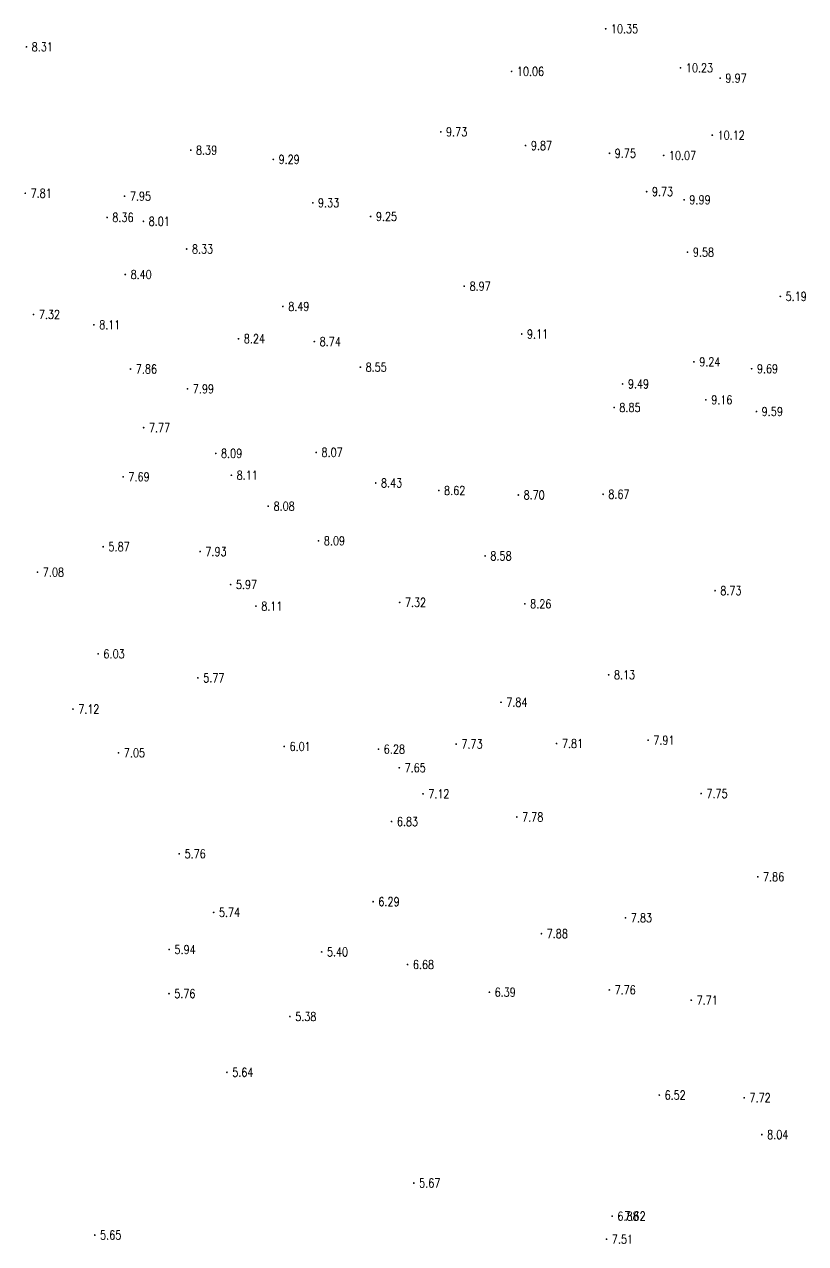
# Model space of a CAD drawing. Extents: x 476861 to 479475, y 2367369 to 2370541.
# Drawn here: x 477577.3 to 477665.9, y 2368346.3 to 2368484.6 of the extents above; entities that cross this region are included whole.
import ezdxf
from ezdxf.enums import TextEntityAlignment as Align

# ---------------------------------------------------------------- set-up
doc = ezdxf.new("R2010")
doc.units = 0
doc.header["$LTSCALE"] = 0.5
doc.layers.get('0').update_dxf_attribs({"linetype": 'CONTINUOUS'})
doc.layers.add('GCD', color=1, linetype='CONTINUOUS')
doc.styles.add('HZ', font='rs.shx', dxfattribs={"width": 0.8, "bigfont": 'hztxt.shx'})

# ---------------------------------------------------------------- blocks, each defined once
blk = doc.blocks.new('GC200')
at = {"linetype": 'Continuous', "const_width": 0.2, "flags": 128}
blk.add_lwpolyline([(-0.1, 0, 1), (0.1, 0, 1)], format="xyb", close=True, dxfattribs=at)

msp = doc.modelspace()

# ---------------------------------------------------------------- block references
at = {"layer": 'GCD', "linetype": 'Continuous'}
ref = msp.add_blockref('GC200', (477643.21, 2368484.125, 10.351), dxfattribs=dict(at, xscale=0.5, yscale=0.5, zscale=0.5))
ref.add_attrib('height', '10.35', dxfattribs={"linetype": 'Continuous', "height": 1, "style": 'HZ', "width": 0.8}).set_placement((477643.81, 2368484.125, 10.351), align=Align.MIDDLE_LEFT)
ref = msp.add_blockref('GC200', (477577.554, 2368482.074, 8.308), dxfattribs=dict(at, xscale=0.5, yscale=0.5, zscale=0.5))
ref.add_attrib('height', '8.31', dxfattribs={"linetype": 'Continuous', "height": 1, "style": 'HZ', "width": 0.8}).set_placement((477578.154, 2368482.074, 8.308), align=Align.MIDDLE_LEFT)
ref = msp.add_blockref('GC200', (477651.694, 2368479.692, 10.226), dxfattribs=dict(at, xscale=0.5, yscale=0.5, zscale=0.5))
ref.add_attrib('height', '10.23', dxfattribs={"linetype": 'Continuous', "height": 1, "style": 'HZ', "width": 0.8}).set_placement((477652.294, 2368479.692, 10.226), align=Align.MIDDLE_LEFT)
ref = msp.add_blockref('GC200', (477632.548, 2368479.294, 10.058), dxfattribs=dict(at, xscale=0.5, yscale=0.5, zscale=0.5))
ref.add_attrib('height', '10.06', dxfattribs={"linetype": 'Continuous', "height": 1, "style": 'HZ', "width": 0.8}).set_placement((477633.148, 2368479.294, 10.058), align=Align.MIDDLE_LEFT)
ref = msp.add_blockref('GC200', (477656.188, 2368478.528, 9.969), dxfattribs=dict(at, xscale=0.5, yscale=0.5, zscale=0.5))
ref.add_attrib('height', '9.97', dxfattribs={"linetype": 'Continuous', "height": 1, "style": 'HZ', "width": 0.8}).set_placement((477656.788, 2368478.528, 9.969), align=Align.MIDDLE_LEFT)
ref = msp.add_blockref('GC200', (477624.519, 2368472.432, 9.73), dxfattribs=dict(at, xscale=0.5, yscale=0.5, zscale=0.5))
ref.add_attrib('height', '9.73', dxfattribs={"linetype": 'Continuous', "height": 1, "style": 'HZ', "width": 0.8}).set_placement((477625.119, 2368472.432, 9.73), align=Align.MIDDLE_LEFT)
ref = msp.add_blockref('GC200', (477655.296, 2368472.059, 10.115), dxfattribs=dict(at, xscale=0.5, yscale=0.5, zscale=0.5))
ref.add_attrib('height', '10.12', dxfattribs={"linetype": 'Continuous', "height": 1, "style": 'HZ', "width": 0.8}).set_placement((477655.896, 2368472.059, 10.115), align=Align.MIDDLE_LEFT)
ref = msp.add_blockref('GC200', (477596.174, 2368470.359, 8.39), dxfattribs=dict(at, xscale=0.5, yscale=0.5, zscale=0.5))
ref.add_attrib('height', '8.39', dxfattribs={"linetype": 'Continuous', "height": 1, "style": 'HZ', "width": 0.8}).set_placement((477596.774, 2368470.359, 8.39), align=Align.MIDDLE_LEFT)
ref = msp.add_blockref('GC200', (477634.127, 2368470.877, 9.87), dxfattribs=dict(at, xscale=0.5, yscale=0.5, zscale=0.5))
ref.add_attrib('height', '9.87', dxfattribs={"linetype": 'Continuous', "height": 1, "style": 'HZ', "width": 0.8}).set_placement((477634.727, 2368470.877, 9.87), align=Align.MIDDLE_LEFT)
ref = msp.add_blockref('GC200', (477643.639, 2368470.001, 9.751), dxfattribs=dict(at, xscale=0.5, yscale=0.5, zscale=0.5))
ref.add_attrib('height', '9.75', dxfattribs={"linetype": 'Continuous', "height": 1, "style": 'HZ', "width": 0.8}).set_placement((477644.239, 2368470.001, 9.751), align=Align.MIDDLE_LEFT)
ref = msp.add_blockref('GC200', (477605.534, 2368469.312, 9.29), dxfattribs=dict(at, xscale=0.5, yscale=0.5, zscale=0.5))
ref.add_attrib('height', '9.29', dxfattribs={"linetype": 'Continuous', "height": 1, "style": 'HZ', "width": 0.8}).set_placement((477606.134, 2368469.312, 9.29), align=Align.MIDDLE_LEFT)
ref = msp.add_blockref('GC200', (477649.784, 2368469.762, 10.074), dxfattribs=dict(at, xscale=0.5, yscale=0.5, zscale=0.5))
ref.add_attrib('height', '10.07', dxfattribs={"linetype": 'Continuous', "height": 1, "style": 'HZ', "width": 0.8}).set_placement((477650.384, 2368469.762, 10.074), align=Align.MIDDLE_LEFT)
ref = msp.add_blockref('GC200', (477577.421, 2368465.469, 7.81), dxfattribs=dict(at, xscale=0.5, yscale=0.5, zscale=0.5))
ref.add_attrib('height', '7.81', dxfattribs={"linetype": 'Continuous', "height": 1, "style": 'HZ', "width": 0.8}).set_placement((477578.021, 2368465.469, 7.81), align=Align.MIDDLE_LEFT)
ref = msp.add_blockref('GC200', (477588.679, 2368465.138, 7.95), dxfattribs=dict(at, xscale=0.5, yscale=0.5, zscale=0.5))
ref.add_attrib('height', '7.95', dxfattribs={"linetype": 'Continuous', "height": 1, "style": 'HZ', "width": 0.8}).set_placement((477589.279, 2368465.138, 7.95), align=Align.MIDDLE_LEFT)
ref = msp.add_blockref('GC200', (477610.009, 2368464.385, 9.329), dxfattribs=dict(at, xscale=0.5, yscale=0.5, zscale=0.5))
ref.add_attrib('height', '9.33', dxfattribs={"linetype": 'Continuous', "height": 1, "style": 'HZ', "width": 0.8}).set_placement((477610.609, 2368464.385, 9.329), align=Align.MIDDLE_LEFT)
ref = msp.add_blockref('GC200', (477647.854, 2368465.654, 9.728), dxfattribs=dict(at, xscale=0.5, yscale=0.5, zscale=0.5))
ref.add_attrib('height', '9.73', dxfattribs={"linetype": 'Continuous', "height": 1, "style": 'HZ', "width": 0.8}).set_placement((477648.454, 2368465.654, 9.728), align=Align.MIDDLE_LEFT)
ref = msp.add_blockref('GC200', (477652.101, 2368464.736, 9.985), dxfattribs=dict(at, xscale=0.5, yscale=0.5, zscale=0.5))
ref.add_attrib('height', '9.99', dxfattribs={"linetype": 'Continuous', "height": 1, "style": 'HZ', "width": 0.8}).set_placement((477652.701, 2368464.736, 9.985), align=Align.MIDDLE_LEFT)
ref = msp.add_blockref('GC200', (477586.695, 2368462.734, 8.361), dxfattribs=dict(at, xscale=0.5, yscale=0.5, zscale=0.5))
ref.add_attrib('height', '8.36', dxfattribs={"linetype": 'Continuous', "height": 1, "style": 'HZ', "width": 0.8}).set_placement((477587.295, 2368462.734, 8.361), align=Align.MIDDLE_LEFT)
ref = msp.add_blockref('GC200', (477590.812, 2368462.288, 8.006), dxfattribs=dict(at, xscale=0.5, yscale=0.5, zscale=0.5))
ref.add_attrib('height', '8.01', dxfattribs={"linetype": 'Continuous', "height": 1, "style": 'HZ', "width": 0.8}).set_placement((477591.412, 2368462.288, 8.006), align=Align.MIDDLE_LEFT)
ref = msp.add_blockref('GC200', (477616.567, 2368462.835, 9.252), dxfattribs=dict(at, xscale=0.5, yscale=0.5, zscale=0.5))
ref.add_attrib('height', '9.25', dxfattribs={"linetype": 'Continuous', "height": 1, "style": 'HZ', "width": 0.8}).set_placement((477617.167, 2368462.835, 9.252), align=Align.MIDDLE_LEFT)
ref = msp.add_blockref('GC200', (477595.712, 2368459.148, 8.325), dxfattribs=dict(at, xscale=0.5, yscale=0.5, zscale=0.5))
ref.add_attrib('height', '8.33', dxfattribs={"linetype": 'Continuous', "height": 1, "style": 'HZ', "width": 0.8}).set_placement((477596.312, 2368459.148, 8.325), align=Align.MIDDLE_LEFT)
ref = msp.add_blockref('GC200', (477652.489, 2368458.787, 9.582), dxfattribs=dict(at, xscale=0.5, yscale=0.5, zscale=0.5))
ref.add_attrib('height', '9.58', dxfattribs={"linetype": 'Continuous', "height": 1, "style": 'HZ', "width": 0.8}).set_placement((477653.089, 2368458.787, 9.582), align=Align.MIDDLE_LEFT)
ref = msp.add_blockref('GC200', (477588.758, 2368456.257, 8.398), dxfattribs=dict(at, xscale=0.5, yscale=0.5, zscale=0.5))
ref.add_attrib('height', '8.40', dxfattribs={"linetype": 'Continuous', "height": 1, "style": 'HZ', "width": 0.8}).set_placement((477589.358, 2368456.257, 8.398), align=Align.MIDDLE_LEFT)
ref = msp.add_blockref('GC200', (477627.179, 2368454.926, 8.969), dxfattribs=dict(at, xscale=0.5, yscale=0.5, zscale=0.5))
ref.add_attrib('height', '8.97', dxfattribs={"linetype": 'Continuous', "height": 1, "style": 'HZ', "width": 0.8}).set_placement((477627.779, 2368454.926, 8.969), align=Align.MIDDLE_LEFT)
ref = msp.add_blockref('GC200', (477663.01, 2368453.778, 5.186), dxfattribs=dict(at, xscale=0.5, yscale=0.5, zscale=0.5))
ref.add_attrib('height', '5.19', dxfattribs={"linetype": 'Continuous', "height": 1, "style": 'HZ', "width": 0.8}).set_placement((477663.61, 2368453.778, 5.186), align=Align.MIDDLE_LEFT)
ref = msp.add_blockref('GC200', (477606.625, 2368452.634, 8.492), dxfattribs=dict(at, xscale=0.5, yscale=0.5, zscale=0.5))
ref.add_attrib('height', '8.49', dxfattribs={"linetype": 'Continuous', "height": 1, "style": 'HZ', "width": 0.8}).set_placement((477607.225, 2368452.634, 8.492), align=Align.MIDDLE_LEFT)
ref = msp.add_blockref('GC200', (477578.362, 2368451.722, 7.32), dxfattribs=dict(at, xscale=0.5, yscale=0.5, zscale=0.5))
ref.add_attrib('height', '7.32', dxfattribs={"linetype": 'Continuous', "height": 1, "style": 'HZ', "width": 0.8}).set_placement((477578.962, 2368451.722, 7.32), align=Align.MIDDLE_LEFT)
ref = msp.add_blockref('GC200', (477585.198, 2368450.558, 8.11), dxfattribs=dict(at, xscale=0.5, yscale=0.5, zscale=0.5))
ref.add_attrib('height', '8.11', dxfattribs={"linetype": 'Continuous', "height": 1, "style": 'HZ', "width": 0.8}).set_placement((477585.798, 2368450.558, 8.11), align=Align.MIDDLE_LEFT)
ref = msp.add_blockref('GC200', (477633.694, 2368449.508, 9.11), dxfattribs=dict(at, xscale=0.5, yscale=0.5, zscale=0.5))
ref.add_attrib('height', '9.11', dxfattribs={"linetype": 'Continuous', "height": 1, "style": 'HZ', "width": 0.8}).set_placement((477634.294, 2368449.508, 9.11), align=Align.MIDDLE_LEFT)
ref = msp.add_blockref('GC200', (477601.591, 2368448.975, 8.239), dxfattribs=dict(at, xscale=0.5, yscale=0.5, zscale=0.5))
ref.add_attrib('height', '8.24', dxfattribs={"linetype": 'Continuous', "height": 1, "style": 'HZ', "width": 0.8}).set_placement((477602.191, 2368448.975, 8.239), align=Align.MIDDLE_LEFT)
ref = msp.add_blockref('GC200', (477610.188, 2368448.645, 8.742), dxfattribs=dict(at, xscale=0.5, yscale=0.5, zscale=0.5))
ref.add_attrib('height', '8.74', dxfattribs={"linetype": 'Continuous', "height": 1, "style": 'HZ', "width": 0.8}).set_placement((477610.788, 2368448.645, 8.742), align=Align.MIDDLE_LEFT)
ref = msp.add_blockref('GC200', (477589.346, 2368445.538, 7.863), dxfattribs=dict(at, xscale=0.5, yscale=0.5, zscale=0.5))
ref.add_attrib('height', '7.86', dxfattribs={"linetype": 'Continuous', "height": 1, "style": 'HZ', "width": 0.8}).set_placement((477589.946, 2368445.538, 7.863), align=Align.MIDDLE_LEFT)
ref = msp.add_blockref('GC200', (477615.404, 2368445.75, 8.545), dxfattribs=dict(at, xscale=0.5, yscale=0.5, zscale=0.5))
ref.add_attrib('height', '8.55', dxfattribs={"linetype": 'Continuous', "height": 1, "style": 'HZ', "width": 0.8}).set_placement((477616.004, 2368445.75, 8.545), align=Align.MIDDLE_LEFT)
ref = msp.add_blockref('GC200', (477653.218, 2368446.348, 9.236), dxfattribs=dict(at, xscale=0.5, yscale=0.5, zscale=0.5))
ref.add_attrib('height', '9.24', dxfattribs={"linetype": 'Continuous', "height": 1, "style": 'HZ', "width": 0.8}).set_placement((477653.818, 2368446.348, 9.236), align=Align.MIDDLE_LEFT)
ref = msp.add_blockref('GC200', (477659.756, 2368445.569, 9.689), dxfattribs=dict(at, xscale=0.5, yscale=0.5, zscale=0.5))
ref.add_attrib('height', '9.69', dxfattribs={"linetype": 'Continuous', "height": 1, "style": 'HZ', "width": 0.8}).set_placement((477660.356, 2368445.569, 9.689), align=Align.MIDDLE_LEFT)
ref = msp.add_blockref('GC200', (477645.127, 2368443.842, 9.494), dxfattribs=dict(at, xscale=0.5, yscale=0.5, zscale=0.5))
ref.add_attrib('height', '9.49', dxfattribs={"linetype": 'Continuous', "height": 1, "style": 'HZ', "width": 0.8}).set_placement((477645.727, 2368443.842, 9.494), align=Align.MIDDLE_LEFT)
ref = msp.add_blockref('GC200', (477595.808, 2368443.287, 7.991), dxfattribs=dict(at, xscale=0.5, yscale=0.5, zscale=0.5))
ref.add_attrib('height', '7.99', dxfattribs={"linetype": 'Continuous', "height": 1, "style": 'HZ', "width": 0.8}).set_placement((477596.408, 2368443.287, 7.991), align=Align.MIDDLE_LEFT)
ref = msp.add_blockref('GC200', (477644.166, 2368441.175, 8.849), dxfattribs=dict(at, xscale=0.5, yscale=0.5, zscale=0.5))
ref.add_attrib('height', '8.85', dxfattribs={"linetype": 'Continuous', "height": 1, "style": 'HZ', "width": 0.8}).set_placement((477644.766, 2368441.175, 8.849), align=Align.MIDDLE_LEFT)
ref = msp.add_blockref('GC200', (477654.572, 2368442.045, 9.162), dxfattribs=dict(at, xscale=0.5, yscale=0.5, zscale=0.5))
ref.add_attrib('height', '9.16', dxfattribs={"linetype": 'Continuous', "height": 1, "style": 'HZ', "width": 0.8}).set_placement((477655.172, 2368442.045, 9.162), align=Align.MIDDLE_LEFT)
ref = msp.add_blockref('GC200', (477660.3, 2368440.714, 9.589), dxfattribs=dict(at, xscale=0.5, yscale=0.5, zscale=0.5))
ref.add_attrib('height', '9.59', dxfattribs={"linetype": 'Continuous', "height": 1, "style": 'HZ', "width": 0.8}).set_placement((477660.9, 2368440.714, 9.589), align=Align.MIDDLE_LEFT)
ref = msp.add_blockref('GC200', (477590.842, 2368438.884, 7.769), dxfattribs=dict(at, xscale=0.5, yscale=0.5, zscale=0.5))
ref.add_attrib('height', '7.77', dxfattribs={"linetype": 'Continuous', "height": 1, "style": 'HZ', "width": 0.8}).set_placement((477591.442, 2368438.884, 7.769), align=Align.MIDDLE_LEFT)
ref = msp.add_blockref('GC200', (477599.011, 2368435.97, 8.086), dxfattribs=dict(at, xscale=0.5, yscale=0.5, zscale=0.5))
ref.add_attrib('height', '8.09', dxfattribs={"linetype": 'Continuous', "height": 1, "style": 'HZ', "width": 0.8}).set_placement((477599.611, 2368435.97, 8.086), align=Align.MIDDLE_LEFT)
ref = msp.add_blockref('GC200', (477610.397, 2368436.083, 8.068), dxfattribs=dict(at, xscale=0.5, yscale=0.5, zscale=0.5))
ref.add_attrib('height', '8.07', dxfattribs={"linetype": 'Continuous', "height": 1, "style": 'HZ', "width": 0.8}).set_placement((477610.997, 2368436.083, 8.068), align=Align.MIDDLE_LEFT)
ref = msp.add_blockref('GC200', (477588.512, 2368433.309, 7.69), dxfattribs=dict(at, xscale=0.5, yscale=0.5, zscale=0.5))
ref.add_attrib('height', '7.69', dxfattribs={"linetype": 'Continuous', "height": 1, "style": 'HZ', "width": 0.8}).set_placement((477589.112, 2368433.309, 7.69), align=Align.MIDDLE_LEFT)
ref = msp.add_blockref('GC200', (477600.779, 2368433.491, 8.107), dxfattribs=dict(at, xscale=0.5, yscale=0.5, zscale=0.5))
ref.add_attrib('height', '8.11', dxfattribs={"linetype": 'Continuous', "height": 1, "style": 'HZ', "width": 0.8}).set_placement((477601.379, 2368433.491, 8.107), align=Align.MIDDLE_LEFT)
ref = msp.add_blockref('GC200', (477617.145, 2368432.61, 8.43), dxfattribs=dict(at, xscale=0.5, yscale=0.5, zscale=0.5))
ref.add_attrib('height', '8.43', dxfattribs={"linetype": 'Continuous', "height": 1, "style": 'HZ', "width": 0.8}).set_placement((477617.745, 2368432.61, 8.43), align=Align.MIDDLE_LEFT)
ref = msp.add_blockref('GC200', (477624.297, 2368431.753, 8.62), dxfattribs=dict(at, xscale=0.5, yscale=0.5, zscale=0.5))
ref.add_attrib('height', '8.62', dxfattribs={"linetype": 'Continuous', "height": 1, "style": 'HZ', "width": 0.8}).set_placement((477624.897, 2368431.753, 8.62), align=Align.MIDDLE_LEFT)
ref = msp.add_blockref('GC200', (477633.31, 2368431.249, 8.701), dxfattribs=dict(at, xscale=0.5, yscale=0.5, zscale=0.5))
ref.add_attrib('height', '8.70', dxfattribs={"linetype": 'Continuous', "height": 1, "style": 'HZ', "width": 0.8}).set_placement((477633.91, 2368431.249, 8.701), align=Align.MIDDLE_LEFT)
ref = msp.add_blockref('GC200', (477642.919, 2368431.33, 8.67), dxfattribs=dict(at, xscale=0.5, yscale=0.5, zscale=0.5))
ref.add_attrib('height', '8.67', dxfattribs={"linetype": 'Continuous', "height": 1, "style": 'HZ', "width": 0.8}).set_placement((477643.519, 2368431.33, 8.67), align=Align.MIDDLE_LEFT)
ref = msp.add_blockref('GC200', (477604.96, 2368429.975, 8.084), dxfattribs=dict(at, xscale=0.5, yscale=0.5, zscale=0.5))
ref.add_attrib('height', '8.08', dxfattribs={"linetype": 'Continuous', "height": 1, "style": 'HZ', "width": 0.8}).set_placement((477605.56, 2368429.975, 8.084), align=Align.MIDDLE_LEFT)
ref = msp.add_blockref('GC200', (477610.661, 2368426.05, 8.09), dxfattribs=dict(at, xscale=0.5, yscale=0.5, zscale=0.5))
ref.add_attrib('height', '8.09', dxfattribs={"linetype": 'Continuous', "height": 1, "style": 'HZ', "width": 0.8}).set_placement((477611.261, 2368426.05, 8.09), align=Align.MIDDLE_LEFT)
ref = msp.add_blockref('GC200', (477586.25, 2368425.388, 5.87), dxfattribs=dict(at, xscale=0.5, yscale=0.5, zscale=0.5))
ref.add_attrib('height', '5.87', dxfattribs={"linetype": 'Continuous', "height": 1, "style": 'HZ', "width": 0.8}).set_placement((477586.85, 2368425.388, 5.87), align=Align.MIDDLE_LEFT)
ref = msp.add_blockref('GC200', (477597.237, 2368424.831, 7.93), dxfattribs=dict(at, xscale=0.5, yscale=0.5, zscale=0.5))
ref.add_attrib('height', '7.93', dxfattribs={"linetype": 'Continuous', "height": 1, "style": 'HZ', "width": 0.8}).set_placement((477597.837, 2368424.831, 7.93), align=Align.MIDDLE_LEFT)
ref = msp.add_blockref('GC200', (477629.545, 2368424.335, 8.58), dxfattribs=dict(at, xscale=0.5, yscale=0.5, zscale=0.5))
ref.add_attrib('height', '8.58', dxfattribs={"linetype": 'Continuous', "height": 1, "style": 'HZ', "width": 0.8}).set_placement((477630.145, 2368424.335, 8.58), align=Align.MIDDLE_LEFT)
ref = msp.add_blockref('GC200', (477578.807, 2368422.496, 7.08), dxfattribs=dict(at, xscale=0.5, yscale=0.5, zscale=0.5))
ref.add_attrib('height', '7.08', dxfattribs={"linetype": 'Continuous', "height": 1, "style": 'HZ', "width": 0.8}).set_placement((477579.407, 2368422.496, 7.08), align=Align.MIDDLE_LEFT)
ref = msp.add_blockref('GC200', (477600.7, 2368421.09, 5.968), dxfattribs=dict(at, xscale=0.5, yscale=0.5, zscale=0.5))
ref.add_attrib('height', '5.97', dxfattribs={"linetype": 'Continuous', "height": 1, "style": 'HZ', "width": 0.8}).set_placement((477601.3, 2368421.09, 5.968), align=Align.MIDDLE_LEFT)
ref = msp.add_blockref('GC200', (477655.609, 2368420.4, 8.734), dxfattribs=dict(at, xscale=0.5, yscale=0.5, zscale=0.5))
ref.add_attrib('height', '8.73', dxfattribs={"linetype": 'Continuous', "height": 1, "style": 'HZ', "width": 0.8}).set_placement((477656.209, 2368420.4, 8.734), align=Align.MIDDLE_LEFT)
ref = msp.add_blockref('GC200', (477619.858, 2368419.07, 7.32), dxfattribs=dict(at, xscale=0.5, yscale=0.5, zscale=0.5))
ref.add_attrib('height', '7.32', dxfattribs={"linetype": 'Continuous', "height": 1, "style": 'HZ', "width": 0.8}).set_placement((477620.458, 2368419.07, 7.32), align=Align.MIDDLE_LEFT)
ref = msp.add_blockref('GC200', (477634.048, 2368418.898, 8.26), dxfattribs=dict(at, xscale=0.5, yscale=0.5, zscale=0.5))
ref.add_attrib('height', '8.26', dxfattribs={"linetype": 'Continuous', "height": 1, "style": 'HZ', "width": 0.8}).set_placement((477634.648, 2368418.898, 8.26), align=Align.MIDDLE_LEFT)
ref = msp.add_blockref('GC200', (477603.569, 2368418.65, 8.11), dxfattribs=dict(at, xscale=0.5, yscale=0.5, zscale=0.5))
ref.add_attrib('height', '8.11', dxfattribs={"linetype": 'Continuous', "height": 1, "style": 'HZ', "width": 0.8}).set_placement((477604.169, 2368418.65, 8.11), align=Align.MIDDLE_LEFT)
ref = msp.add_blockref('GC200', (477585.682, 2368413.23, 6.025), dxfattribs=dict(at, xscale=0.5, yscale=0.5, zscale=0.5))
ref.add_attrib('height', '6.03', dxfattribs={"linetype": 'Continuous', "height": 1, "style": 'HZ', "width": 0.8}).set_placement((477586.282, 2368413.23, 6.025), align=Align.MIDDLE_LEFT)
ref = msp.add_blockref('GC200', (477596.987, 2368410.503, 5.765), dxfattribs=dict(at, xscale=0.5, yscale=0.5, zscale=0.5))
ref.add_attrib('height', '5.77', dxfattribs={"linetype": 'Continuous', "height": 1, "style": 'HZ', "width": 0.8}).set_placement((477597.587, 2368410.503, 5.765), align=Align.MIDDLE_LEFT)
ref = msp.add_blockref('GC200', (477643.549, 2368410.855, 8.129), dxfattribs=dict(at, xscale=0.5, yscale=0.5, zscale=0.5))
ref.add_attrib('height', '8.13', dxfattribs={"linetype": 'Continuous', "height": 1, "style": 'HZ', "width": 0.8}).set_placement((477644.149, 2368410.855, 8.129), align=Align.MIDDLE_LEFT)
ref = msp.add_blockref('GC200', (477631.346, 2368407.74, 7.84), dxfattribs=dict(at, xscale=0.5, yscale=0.5, zscale=0.5))
ref.add_attrib('height', '7.84', dxfattribs={"linetype": 'Continuous', "height": 1, "style": 'HZ', "width": 0.8}).set_placement((477631.946, 2368407.74, 7.84), align=Align.MIDDLE_LEFT)
ref = msp.add_blockref('GC200', (477582.828, 2368406.972, 7.12), dxfattribs=dict(at, xscale=0.5, yscale=0.5, zscale=0.5))
ref.add_attrib('height', '7.12', dxfattribs={"linetype": 'Continuous', "height": 1, "style": 'HZ', "width": 0.8}).set_placement((477583.428, 2368406.972, 7.12), align=Align.MIDDLE_LEFT)
ref = msp.add_blockref('GC200', (477606.771, 2368402.732, 6.008), dxfattribs=dict(at, xscale=0.5, yscale=0.5, zscale=0.5))
ref.add_attrib('height', '6.01', dxfattribs={"linetype": 'Continuous', "height": 1, "style": 'HZ', "width": 0.8}).set_placement((477607.371, 2368402.732, 6.008), align=Align.MIDDLE_LEFT)
ref = msp.add_blockref('GC200', (477617.459, 2368402.426, 6.282), dxfattribs=dict(at, xscale=0.5, yscale=0.5, zscale=0.5))
ref.add_attrib('height', '6.28', dxfattribs={"linetype": 'Continuous', "height": 1, "style": 'HZ', "width": 0.8}).set_placement((477618.059, 2368402.426, 6.282), align=Align.MIDDLE_LEFT)
ref = msp.add_blockref('GC200', (477626.26, 2368403.005, 7.734), dxfattribs=dict(at, xscale=0.5, yscale=0.5, zscale=0.5))
ref.add_attrib('height', '7.73', dxfattribs={"linetype": 'Continuous', "height": 1, "style": 'HZ', "width": 0.8}).set_placement((477626.86, 2368403.005, 7.734), align=Align.MIDDLE_LEFT)
ref = msp.add_blockref('GC200', (477637.647, 2368403.065, 7.81), dxfattribs=dict(at, xscale=0.5, yscale=0.5, zscale=0.5))
ref.add_attrib('height', '7.81', dxfattribs={"linetype": 'Continuous', "height": 1, "style": 'HZ', "width": 0.8}).set_placement((477638.247, 2368403.065, 7.81), align=Align.MIDDLE_LEFT)
ref = msp.add_blockref('GC200', (477648.016, 2368403.44, 7.91), dxfattribs=dict(at, xscale=0.5, yscale=0.5, zscale=0.5))
ref.add_attrib('height', '7.91', dxfattribs={"linetype": 'Continuous', "height": 1, "style": 'HZ', "width": 0.8}).set_placement((477648.616, 2368403.44, 7.91), align=Align.MIDDLE_LEFT)
ref = msp.add_blockref('GC200', (477587.993, 2368402.007, 7.05), dxfattribs=dict(at, xscale=0.5, yscale=0.5, zscale=0.5))
ref.add_attrib('height', '7.05', dxfattribs={"linetype": 'Continuous', "height": 1, "style": 'HZ', "width": 0.8}).set_placement((477588.593, 2368402.007, 7.05), align=Align.MIDDLE_LEFT)
ref = msp.add_blockref('GC200', (477619.816, 2368400.316, 7.65), dxfattribs=dict(at, xscale=0.5, yscale=0.5, zscale=0.5))
ref.add_attrib('height', '7.65', dxfattribs={"linetype": 'Continuous', "height": 1, "style": 'HZ', "width": 0.8}).set_placement((477620.416, 2368400.316, 7.65), align=Align.MIDDLE_LEFT)
ref = msp.add_blockref('GC200', (477622.504, 2368397.353, 7.12), dxfattribs=dict(at, xscale=0.5, yscale=0.5, zscale=0.5))
ref.add_attrib('height', '7.12', dxfattribs={"linetype": 'Continuous', "height": 1, "style": 'HZ', "width": 0.8}).set_placement((477623.104, 2368397.353, 7.12), align=Align.MIDDLE_LEFT)
ref = msp.add_blockref('GC200', (477654.033, 2368397.385, 7.75), dxfattribs=dict(at, xscale=0.5, yscale=0.5, zscale=0.5))
ref.add_attrib('height', '7.75', dxfattribs={"linetype": 'Continuous', "height": 1, "style": 'HZ', "width": 0.8}).set_placement((477654.633, 2368397.385, 7.75), align=Align.MIDDLE_LEFT)
ref = msp.add_blockref('GC200', (477618.938, 2368394.207, 6.826), dxfattribs=dict(at, xscale=0.5, yscale=0.5, zscale=0.5))
ref.add_attrib('height', '6.83', dxfattribs={"linetype": 'Continuous', "height": 1, "style": 'HZ', "width": 0.8}).set_placement((477619.538, 2368394.207, 6.826), align=Align.MIDDLE_LEFT)
ref = msp.add_blockref('GC200', (477633.139, 2368394.729, 7.78), dxfattribs=dict(at, xscale=0.5, yscale=0.5, zscale=0.5))
ref.add_attrib('height', '7.78', dxfattribs={"linetype": 'Continuous', "height": 1, "style": 'HZ', "width": 0.8}).set_placement((477633.739, 2368394.729, 7.78), align=Align.MIDDLE_LEFT)
ref = msp.add_blockref('GC200', (477594.873, 2368390.559, 5.758), dxfattribs=dict(at, xscale=0.5, yscale=0.5, zscale=0.5))
ref.add_attrib('height', '5.76', dxfattribs={"linetype": 'Continuous', "height": 1, "style": 'HZ', "width": 0.8}).set_placement((477595.473, 2368390.559, 5.758), align=Align.MIDDLE_LEFT)
ref = msp.add_blockref('GC200', (477660.449, 2368387.949, 7.855), dxfattribs=dict(at, xscale=0.5, yscale=0.5, zscale=0.5))
ref.add_attrib('height', '7.86', dxfattribs={"linetype": 'Continuous', "height": 1, "style": 'HZ', "width": 0.8}).set_placement((477661.049, 2368387.949, 7.855), align=Align.MIDDLE_LEFT)
ref = msp.add_blockref('GC200', (477616.849, 2368385.128, 6.294), dxfattribs=dict(at, xscale=0.5, yscale=0.5, zscale=0.5))
ref.add_attrib('height', '6.29', dxfattribs={"linetype": 'Continuous', "height": 1, "style": 'HZ', "width": 0.8}).set_placement((477617.449, 2368385.128, 6.294), align=Align.MIDDLE_LEFT)
ref = msp.add_blockref('GC200', (477598.776, 2368383.911, 5.739), dxfattribs=dict(at, xscale=0.5, yscale=0.5, zscale=0.5))
ref.add_attrib('height', '5.74', dxfattribs={"linetype": 'Continuous', "height": 1, "style": 'HZ', "width": 0.8}).set_placement((477599.376, 2368383.911, 5.739), align=Align.MIDDLE_LEFT)
ref = msp.add_blockref('GC200', (477645.462, 2368383.299, 7.83), dxfattribs=dict(at, xscale=0.5, yscale=0.5, zscale=0.5))
ref.add_attrib('height', '7.83', dxfattribs={"linetype": 'Continuous', "height": 1, "style": 'HZ', "width": 0.8}).set_placement((477646.062, 2368383.299, 7.83), align=Align.MIDDLE_LEFT)
ref = msp.add_blockref('GC200', (477635.927, 2368381.5, 7.88), dxfattribs=dict(at, xscale=0.5, yscale=0.5, zscale=0.5))
ref.add_attrib('height', '7.88', dxfattribs={"linetype": 'Continuous', "height": 1, "style": 'HZ', "width": 0.8}).set_placement((477636.527, 2368381.5, 7.88), align=Align.MIDDLE_LEFT)
ref = msp.add_blockref('GC200', (477593.733, 2368379.696, 5.939), dxfattribs=dict(at, xscale=0.5, yscale=0.5, zscale=0.5))
ref.add_attrib('height', '5.94', dxfattribs={"linetype": 'Continuous', "height": 1, "style": 'HZ', "width": 0.8}).set_placement((477594.333, 2368379.696, 5.939), align=Align.MIDDLE_LEFT)
ref = msp.add_blockref('GC200', (477611.016, 2368379.425, 5.397), dxfattribs=dict(at, xscale=0.5, yscale=0.5, zscale=0.5))
ref.add_attrib('height', '5.40', dxfattribs={"linetype": 'Continuous', "height": 1, "style": 'HZ', "width": 0.8}).set_placement((477611.616, 2368379.425, 5.397), align=Align.MIDDLE_LEFT)
ref = msp.add_blockref('GC200', (477620.754, 2368377.999, 6.681), dxfattribs=dict(at, xscale=0.5, yscale=0.5, zscale=0.5))
ref.add_attrib('height', '6.68', dxfattribs={"linetype": 'Continuous', "height": 1, "style": 'HZ', "width": 0.8}).set_placement((477621.354, 2368377.999, 6.681), align=Align.MIDDLE_LEFT)
ref = msp.add_blockref('GC200', (477593.711, 2368374.696, 5.76), dxfattribs=dict(at, xscale=0.5, yscale=0.5, zscale=0.5))
ref.add_attrib('height', '5.76', dxfattribs={"linetype": 'Continuous', "height": 1, "style": 'HZ', "width": 0.8}).set_placement((477594.311, 2368374.696, 5.76), align=Align.MIDDLE_LEFT)
ref = msp.add_blockref('GC200', (477630.024, 2368374.857, 6.39), dxfattribs=dict(at, xscale=0.5, yscale=0.5, zscale=0.5))
ref.add_attrib('height', '6.39', dxfattribs={"linetype": 'Continuous', "height": 1, "style": 'HZ', "width": 0.8}).set_placement((477630.624, 2368374.857, 6.39), align=Align.MIDDLE_LEFT)
ref = msp.add_blockref('GC200', (477643.625, 2368375.12, 7.76), dxfattribs=dict(at, xscale=0.5, yscale=0.5, zscale=0.5))
ref.add_attrib('height', '7.76', dxfattribs={"linetype": 'Continuous', "height": 1, "style": 'HZ', "width": 0.8}).set_placement((477644.225, 2368375.12, 7.76), align=Align.MIDDLE_LEFT)
ref = msp.add_blockref('GC200', (477652.915, 2368373.953, 7.705), dxfattribs=dict(at, xscale=0.5, yscale=0.5, zscale=0.5))
ref.add_attrib('height', '7.71', dxfattribs={"linetype": 'Continuous', "height": 1, "style": 'HZ', "width": 0.8}).set_placement((477653.515, 2368373.953, 7.705), align=Align.MIDDLE_LEFT)
ref = msp.add_blockref('GC200', (477607.422, 2368372.095, 5.379), dxfattribs=dict(at, xscale=0.5, yscale=0.5, zscale=0.5))
ref.add_attrib('height', '5.38', dxfattribs={"linetype": 'Continuous', "height": 1, "style": 'HZ', "width": 0.8}).set_placement((477608.022, 2368372.095, 5.379), align=Align.MIDDLE_LEFT)
ref = msp.add_blockref('GC200', (477600.276, 2368365.772, 5.64), dxfattribs=dict(at, xscale=0.5, yscale=0.5, zscale=0.5))
ref.add_attrib('height', '5.64', dxfattribs={"linetype": 'Continuous', "height": 1, "style": 'HZ', "width": 0.8}).set_placement((477600.876, 2368365.772, 5.64), align=Align.MIDDLE_LEFT)
ref = msp.add_blockref('GC200', (477649.289, 2368363.194, 6.52), dxfattribs=dict(at, xscale=0.5, yscale=0.5, zscale=0.5))
ref.add_attrib('height', '6.52', dxfattribs={"linetype": 'Continuous', "height": 1, "style": 'HZ', "width": 0.8}).set_placement((477649.889, 2368363.194, 6.52), align=Align.MIDDLE_LEFT)
ref = msp.add_blockref('GC200', (477658.911, 2368362.891, 7.719), dxfattribs=dict(at, xscale=0.5, yscale=0.5, zscale=0.5))
ref.add_attrib('height', '7.72', dxfattribs={"linetype": 'Continuous', "height": 1, "style": 'HZ', "width": 0.8}).set_placement((477659.511, 2368362.891, 7.719), align=Align.MIDDLE_LEFT)
ref = msp.add_blockref('GC200', (477660.912, 2368358.707, 8.038), dxfattribs=dict(at, xscale=0.5, yscale=0.5, zscale=0.5))
ref.add_attrib('height', '8.04', dxfattribs={"linetype": 'Continuous', "height": 1, "style": 'HZ', "width": 0.8}).set_placement((477661.512, 2368358.707, 8.038), align=Align.MIDDLE_LEFT)
ref = msp.add_blockref('GC200', (477621.465, 2368353.216, 5.67), dxfattribs=dict(at, xscale=0.5, yscale=0.5, zscale=0.5))
ref.add_attrib('height', '5.67', dxfattribs={"linetype": 'Continuous', "height": 1, "style": 'HZ', "width": 0.8}).set_placement((477622.065, 2368353.216, 5.67), align=Align.MIDDLE_LEFT)
ref = msp.add_blockref('GC200', (477643.945, 2368349.467, 6.88), dxfattribs=dict(at, xscale=0.5, yscale=0.5, zscale=0.5))
ref.add_attrib('height', '6.88', dxfattribs={"linetype": 'Continuous', "height": 1, "style": 'HZ', "width": 0.8}).set_placement((477644.545, 2368349.467, 6.88), align=Align.MIDDLE_LEFT)
ref = msp.add_blockref('GC200', (477644.734, 2368349.47, 7.615), dxfattribs=dict(at, xscale=0.5, yscale=0.5, zscale=0.5))
ref.add_attrib('height', '7.62', dxfattribs={"linetype": 'Continuous', "height": 1, "style": 'HZ', "width": 0.8}).set_placement((477645.334, 2368349.47, 7.615), align=Align.MIDDLE_LEFT)
ref = msp.add_blockref('GC200', (477585.302, 2368347.318, 5.65), dxfattribs=dict(at, xscale=0.5, yscale=0.5, zscale=0.5))
ref.add_attrib('height', '5.65', dxfattribs={"linetype": 'Continuous', "height": 1, "style": 'HZ', "width": 0.8}).set_placement((477585.902, 2368347.318, 5.65), align=Align.MIDDLE_LEFT)
ref = msp.add_blockref('GC200', (477643.311, 2368346.846, 7.512), dxfattribs=dict(at, xscale=0.5, yscale=0.5, zscale=0.5))
ref.add_attrib('height', '7.51', dxfattribs={"linetype": 'Continuous', "height": 1, "style": 'HZ', "width": 0.8}).set_placement((477643.911, 2368346.846, 7.512), align=Align.MIDDLE_LEFT)

doc.saveas('drawing.dxf')
